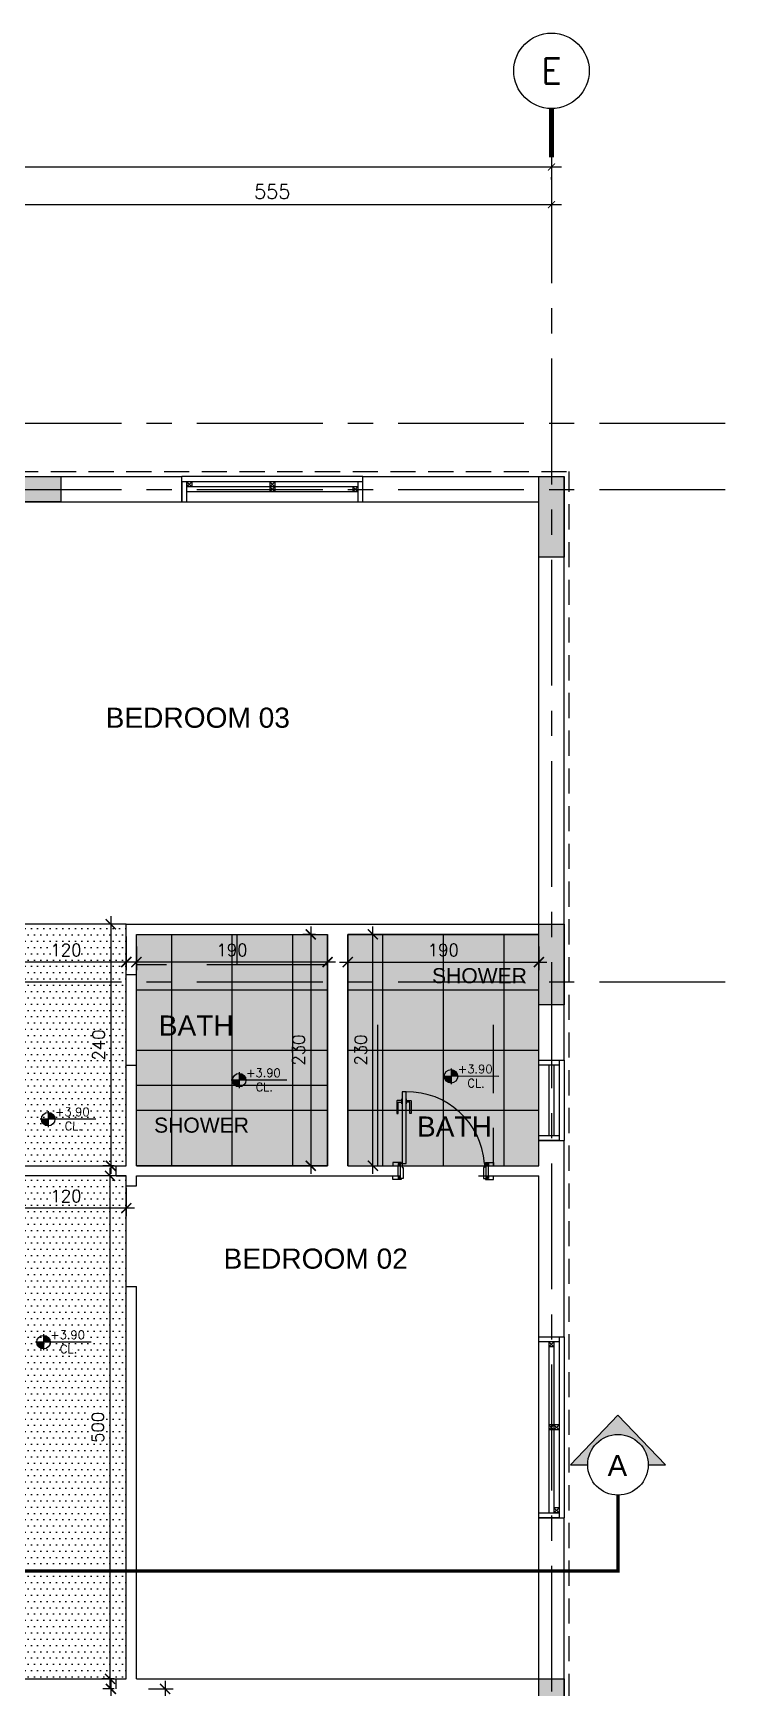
# Model space of a CAD drawing. Header units: centimetres. Extents: x -2093 to 2270, y -944 to 3084.
# Drawn here: x -933 to -230, y 1439 to 3084 of the extents above; entities that cross this region are included whole.
import ezdxf
from ezdxf.enums import TextEntityAlignment as Align

# ---------------------------------------------------------------- set-up
doc = ezdxf.new("R2010")
doc.units = ezdxf.units.CM
doc.header["$LTSCALE"] = 100
doc.header["$MEASUREMENT"] = 0
for name, pattern in [('A0-01 FLOOR PLANS$0$HIDDEN', [0.375, 0.25, -0.125]), ('GRID$0$GRID$0$XREF GRID$0$GRIDS$0$CENTER', [2, 1.25, -0.25, 0.25, -0.25]), ('GRID$0$GRIDS$0$CENTER', [2, 1.25, -0.25, 0.25, -0.25]), ('XREF CUTTING LINES$0$DASHDOT', [1, 0.5, -0.25, 0, -0.25])]:
    doc.linetypes.add(name, pattern=pattern)
for name, color, linetype in [('A0-01 FLOOR PLANS$0$COUNTERS', 85, 'Continuous'), ('A0-01 FLOOR PLANS$0$HIDDEN -03', 8, 'A0-01 FLOOR PLANS$0$HIDDEN'), ('A0-01 FLOOR PLANS$0$ID_Flooring_01', 123, 'Continuous'), ('A0-01 FLOOR PLANS$0$TEXT', 3, 'Continuous'), ('A0-01 FLOOR PLANS$0$WALL-01', 7, 'Continuous'), ('A0-01 FLOOR PLANS$0$WALL-03', 2, 'Continuous'), ('A0-01 FLOOR PLANS$0$WINDOW', 1, 'Continuous'), ('A0-01 FLOOR PLANS$0$WOODEN DOOR', 1, 'Continuous'), ('CEILING', 161, 'Continuous'), ('DIM IN', 1, 'Continuous'), ('FURNITURE', 111, 'Continuous'), ('GRID$0$DIM IN', 1, 'Continuous'), ('GRID$0$GRID', 11, 'GRID$0$GRIDS$0$CENTER'), ('GRID$0$XREF GRID', 11, 'GRID$0$GRID$0$XREF GRID$0$GRIDS$0$CENTER'), ('HATCH', 8, 'Continuous'), ('ID_Ceiling_01', 161, 'Continuous'), ('XREF CUTTING LINES$0$SECTION LINE', 6, 'XREF CUTTING LINES$0$DASHDOT'), ('XREF CUTTING LINES$0$WALL SECT LINE', 6, 'XREF CUTTING LINES$0$DASHDOT'), ('XREF GF COL$0$COLUMN', 6, 'Continuous'), ('XREF GF COL$0$COLUMN HATCH', 201, 'Continuous')]:
    doc.layers.add(name, color=color, linetype=linetype)
doc.layers.add('LVL', color=1, linetype='Continuous', true_color=0xff0000)
doc.styles.add('02-Ground$0$ATTRIBUTE', font='ROMANS.shx')
doc.styles.add('22', font='romans.shx')
doc.styles.add('A0-01 FLOOR PLANS$0$ART-PS-1', font='arial.ttf', dxfattribs={"height": 20})
doc.styles.add('GRID$0$GRIDS$0$18', font='romans.shx', dxfattribs={"width": 0.85, "height": 15})
doc.styles.add('GRID$0$ROMANS', font='romans')
doc.styles.add('GRIDS$0$20', font='romans.shx')
doc.styles.add('XREF CUTTING LINES$0$ART', font='arial.ttf')
doc.dimstyles.new('100', dxfattribs={"dimtxt": 12, "dimasz": 10, "dimexe": 8, "dimexo": 12, "dimgap": 6, "dimtad": 1, "dimdec": 0, "dimzin": 0, "dimdsep": 46, "dimtxsty": '22', "dimblk": 'ARCHTICK', "dimcen": 30, "dimdle": 8, "dimclrd": 1, "dimclre": 1, "dimclrt": 2, "dimadec": 0, "dimazin": 0, "dimtfac": 1, "dimtdec": 0, "dimtmove": 2, "dimatfit": 3, "dimldrblk": 'OBLIQUE', "dimfxl": 100, "dimtolj": 1, "dimtzin": 0, "dimarcsym": 0})
doc.dimstyles.new('GRID$0$AS-17-100', dxfattribs={"dimtxt": 14, "dimasz": 7, "dimexe": 10, "dimexo": 25, "dimgap": 6, "dimtad": 1, "dimtoh": 1, "dimdec": 0, "dimdsep": 46, "dimtxsty": 'GRID$0$ROMANS', "dimblk1": 'GRID$0$_ARCHTICK', "dimblk2": 'GRID$0$_ARCHTICK', "dimsah": 1, "dimcen": 25, "dimdle": 10, "dimclrd": 1, "dimclre": 1, "dimclrt": 2, "dimadec": 0, "dimazin": 0, "dimtfac": 1, "dimtdec": 0, "dimtofl": 0, "dimtmove": 2, "dimatfit": 3, "dimldrblk": 'GRID$0$_ARCHTICK', "dimfxl": 1, "dimtolj": 1, "dimtzin": 0, "dimarcsym": 0})

# ---------------------------------------------------------------- blocks, each defined once
blk = doc.blocks.new('A0-01 FLOOR PLANS$0$W05')
at = {"layer": 'A0-01 FLOOR PLANS$0$WINDOW'}
for p, q in [((-650, 1615), (-650, 1445)), ((-645, 1615), (-645, 1445)), ((-645, 1615), (-640, 1615)), ((-640, 1615), (-645, 1610)), ((-645, 1615), (-640, 1610)), ((-640, 1615), (-640, 1445)), ((-630, 1445), (-630, 1615)), ((-645, 1610), (-640, 1610)), ((-650, 1532.5), (-645, 1532.5)), ((-645, 1527.5), (-650, 1532.5)), ((-650, 1527.5), (-645, 1532.5)), ((-645, 1532.5), (-640, 1532.5)), ((-640, 1532.5), (-645, 1527.5)), ((-645, 1532.5), (-640, 1527.5)), ((-650, 1527.5), (-645, 1527.5)), ((-645, 1527.5), (-640, 1527.5)), ((-650, 1450), (-645, 1450)), ((-645, 1450), (-650, 1445)), ((-650, 1450), (-645, 1445)), ((-650, 1445), (-645, 1445))]:
    blk.add_line(p, q, dxfattribs=at)
for points in [[(-650, 1615), (-630, 1615), (-630, 1620), (-650, 1620)], [(-650, 1440), (-630, 1440), (-630, 1445), (-650, 1445)]]:
    blk.add_lwpolyline(points, close=True, dxfattribs=at)
blk = doc.blocks.new('XREF CUTTING LINES')
at = {"layer": 'XREF CUTTING LINES$0$SECTION LINE'}
h = blk.add_hatch(color=251, dxfattribs=at)
edge = h.paths.add_edge_path()
edge.add_line((-304.3, 1660.8), (-321.3, 1660.8))
edge.add_ellipse((-351.4, 1660.8), major_axis=(-21.3, 21.3), ratio=1, start_angle=225, end_angle=405)
edge.add_line((-381.5, 1660.8), (-398.5, 1660.8))
edge.add_line((-398.5, 1660.8), (-351.4, 1710))
edge.add_line((-351.4, 1710), (-304.3, 1660.8))
at = {"layer": 'XREF CUTTING LINES$0$SECTION LINE', "color": 2, "linetype": 'Continuous'}
blk.add_lwpolyline([(-321.3, 1660.8), (-304.3, 1660.8), (-351.4, 1710), (-398.5, 1660.8), (-381.5, 1660.8)], dxfattribs=at)
blk.add_circle((-351.4, 1660.8), 30.1, dxfattribs=at)
at = {"layer": 'XREF CUTTING LINES$0$WALL SECT LINE', "const_width": 3.32}
blk.add_lwpolyline([(-351.4, 1630.7), (-351.4, 1555.2), (-1935.3, 1555.2)], dxfattribs=at)
at = {"layer": 'XREF CUTTING LINES$0$WALL SECT LINE', "color": 6}
blk.add_lwpolyline([(-351.4, 1555.2), (-351.4, 1630.7)], dxfattribs=at)
at = {"layer": 'XREF CUTTING LINES$0$SECTION LINE', "color": 2, "style": 'XREF CUTTING LINES$0$ART'}
blk.add_text('A', height=20.9, dxfattribs=at).set_placement((-352, 1660), align=Align.MIDDLE_CENTER)
blk = doc.blocks.new('XREF GF COL')
at = {"layer": 'XREF GF COL$0$COLUMN HATCH'}
for points in [[(-11294.7, 2643), (-11294.7, 2618), (-11214.7, 2618), (-11214.7, 2643)], [(-10714.7, 2643), (-10739.7, 2643), (-10739.7, 2563), (-10714.7, 2563)], [(-10714.7, 2198), (-10739.7, 2198), (-10739.7, 2118), (-10714.7, 2118)], [(-10714.7, 1448), (-10739.7, 1448), (-10739.7, 1368), (-10714.7, 1368)]]:
    blk.add_hatch(color=256, dxfattribs=at).paths.add_polyline_path(points)
at = {"layer": 'XREF GF COL$0$COLUMN'}
for points in [[(-11294.7, 2618), (-11294.7, 2643), (-11214.7, 2643), (-11214.7, 2618)], [(-10739.7, 2643), (-10714.7, 2643), (-10714.7, 2563), (-10739.7, 2563)], [(-10739.7, 2198), (-10714.7, 2198), (-10714.7, 2118), (-10739.7, 2118)], [(-10739.7, 1448), (-10714.7, 1448), (-10714.7, 1368), (-10739.7, 1368)]]:
    blk.add_lwpolyline(points, close=True, dxfattribs=at)
blk = doc.blocks.new('GRID$0$_ARCHTICK')
at = {"color": 0, "linetype": 'ByBlock', "const_width": 0.15}
blk.add_lwpolyline([(-0.5, -0.5), (0.5, 0.5)], dxfattribs=at)
blk = doc.blocks.new('*D2018')
at = {"layer": 'GRID$0$DIM IN', "color": 1, "lineweight": -2, "transparency": 16777216}
for p, q in [((-407.5, 2913.3), (-982.5, 2913.3)), ((-972.5, 2905.6), (-972.5, 2903.3)), ((-417.5, 2905.6), (-417.5, 2903.3))]:
    blk.add_line(p, q, dxfattribs=at)
at = {"layer": 'GRID$0$DIM IN', "color": 1, "lineweight": -2, "transparency": 16777216, "xscale": 7, "yscale": 7, "zscale": 7, "rotation": 180}
blk.add_blockref('GRID$0$_ARCHTICK', (-972.5, 2913.3), dxfattribs=at)
at = {"layer": 'GRID$0$DIM IN', "color": 1, "lineweight": -2, "transparency": 16777216, "xscale": 7, "yscale": 7, "zscale": 7}
blk.add_blockref('GRID$0$_ARCHTICK', (-417.5, 2913.3), dxfattribs=at)
at = {"layer": 'GRID$0$DIM IN', "color": 2, "transparency": 16777216, "insert": (-695, 2926.3), "char_height": 14, "attachment_point": 5, "style": 'GRID$0$ROMANS'}
blk.add_mtext('\\A1;555', dxfattribs=at)
blk = doc.blocks.new('*D2012')
at = {"layer": 'GRID$0$DIM IN', "color": 1, "lineweight": -2, "transparency": 16777216}
for p, q in [((-1777.5, 2950.8), (-407.5, 2950.8)), ((-1767.5, 2938.3), (-1767.5, 2940.8)), ((-417.5, 2938.3), (-417.5, 2940.8))]:
    blk.add_line(p, q, dxfattribs=at)
at = {"layer": 'GRID$0$DIM IN', "color": 1, "lineweight": -2, "transparency": 16777216, "xscale": 7, "yscale": 7, "zscale": 7, "rotation": 180}
blk.add_blockref('GRID$0$_ARCHTICK', (-1767.5, 2950.8), dxfattribs=at)
at = {"layer": 'GRID$0$DIM IN', "color": 1, "lineweight": -2, "transparency": 16777216, "xscale": 7, "yscale": 7, "zscale": 7}
blk.add_blockref('GRID$0$_ARCHTICK', (-417.5, 2950.8), dxfattribs=at)
at = {"layer": 'GRID$0$DIM IN', "color": 2, "transparency": 16777216, "insert": (-1092.5, 2963.8), "char_height": 14, "attachment_point": 5, "style": 'GRID$0$ROMANS'}
blk.add_mtext('\\A1;1350', dxfattribs=at)
blk = doc.blocks.new('A0-01 FLOOR PLANS$0$ALW05')
at = {"layer": 'A0-01 FLOOR PLANS$0$WINDOW'}
for p, q in [((-1775, 2578), (-1775, 2648)), ((-1770, 2578), (-1770, 2648)), ((-1765, 2578), (-1765, 2648)), ((-1755, 2648), (-1755, 2578))]:
    blk.add_line(p, q, dxfattribs=at)
for points in [[(-1775, 2653), (-1755, 2653), (-1755, 2648), (-1775, 2648)], [(-1775, 2578), (-1755, 2578), (-1755, 2573), (-1775, 2573)]]:
    blk.add_lwpolyline(points, close=True, dxfattribs=at)
blk = doc.blocks.new('_ARCHTICK')
at = {"color": 0, "linetype": 'ByBlock', "const_width": 0.15}
blk.add_lwpolyline([(-0.5, -0.5), (0.5, 0.5)], dxfattribs=at)
blk = doc.blocks.new('*D7')
at = {"layer": 'DIM IN', "color": 1, "lineweight": -2, "transparency": 16777216}
for p, q in [((-960, 2186), (-960, 2152.5)), ((-840, 2186), (-840, 2152.5)), ((-832, 2160.5), (-968, 2160.5))]:
    blk.add_line(p, q, dxfattribs=at)
at = {"layer": 'DIM IN', "color": 1, "lineweight": -2, "transparency": 16777216, "xscale": 10, "yscale": 10, "zscale": 10, "rotation": 180}
blk.add_blockref('_ARCHTICK', (-960, 2160.5), dxfattribs=at)
at = {"layer": 'DIM IN', "color": 1, "lineweight": -2, "transparency": 16777216, "xscale": 10, "yscale": 10, "zscale": 10}
blk.add_blockref('_ARCHTICK', (-840, 2160.5), dxfattribs=at)
at = {"layer": 'DIM IN', "color": 2, "transparency": 16777216, "insert": (-900, 2172.5), "char_height": 12, "attachment_point": 5, "style": '22'}
blk.add_mtext('\\A1;120', dxfattribs=at)
blk = doc.blocks.new('_OBLIQUE')
at = {"color": 0, "linetype": 'ByBlock'}
blk.add_line((-0.5, -0.5), (0.5, 0.5), dxfattribs=at)
blk = doc.blocks.new('*D8')
at = {"layer": 'DIM IN', "color": 1, "lineweight": -2, "transparency": 16777216}
for p, q in [((-855.5, 2206), (-855.5, 1950)), ((-852, 2198), (-863.5, 2198)), ((-852, 1958), (-863.5, 1958))]:
    blk.add_line(p, q, dxfattribs=at)
at = {"layer": 'DIM IN', "color": 1, "lineweight": -2, "transparency": 16777216, "xscale": 10, "yscale": 10, "zscale": 10}
for p, rotation in [((-855.5, 2198), 90), ((-855.5, 1958), 270)]:
    blk.add_blockref('_ARCHTICK', p, dxfattribs=dict(at, rotation=rotation))
at = {"layer": 'DIM IN', "color": 2, "transparency": 16777216, "insert": (-867.5, 2078), "char_height": 12, "attachment_point": 5, "rotation": 90, "style": '22'}
blk.add_mtext('\\A1;240', dxfattribs=at)
blk = doc.blocks.new('*D9')
at = {"layer": 'DIM IN', "color": 1, "lineweight": -2, "transparency": 16777216}
for p, q in [((-960, 1936), (-960, 1907.9)), ((-840, 1936), (-840, 1907.9)), ((-832, 1915.9), (-968, 1915.9))]:
    blk.add_line(p, q, dxfattribs=at)
at = {"layer": 'DIM IN', "color": 1, "lineweight": -2, "transparency": 16777216, "xscale": 10, "yscale": 10, "zscale": 10, "rotation": 180}
blk.add_blockref('_ARCHTICK', (-960, 1915.9), dxfattribs=at)
at = {"layer": 'DIM IN', "color": 1, "lineweight": -2, "transparency": 16777216, "xscale": 10, "yscale": 10, "zscale": 10}
blk.add_blockref('_ARCHTICK', (-840, 1915.9), dxfattribs=at)
at = {"layer": 'DIM IN', "color": 2, "transparency": 16777216, "insert": (-900, 1927.9), "char_height": 12, "attachment_point": 5, "style": '22'}
blk.add_mtext('\\A1;120', dxfattribs=at)
blk = doc.blocks.new('*D10')
at = {"layer": 'DIM IN', "color": 1, "lineweight": -2, "transparency": 16777216}
for p, q in [((-852, 1948), (-864.3, 1948)), ((-856.3, 1956), (-856.3, 1440)), ((-852, 1448), (-864.3, 1448))]:
    blk.add_line(p, q, dxfattribs=at)
at = {"layer": 'DIM IN', "color": 1, "lineweight": -2, "transparency": 16777216, "xscale": 10, "yscale": 10, "zscale": 10}
for p, rotation in [((-856.3, 1948), 90), ((-856.3, 1448), 270)]:
    blk.add_blockref('_ARCHTICK', p, dxfattribs=dict(at, rotation=rotation))
at = {"layer": 'DIM IN', "color": 2, "transparency": 16777216, "insert": (-868.3, 1698), "char_height": 12, "attachment_point": 5, "rotation": 90, "style": '22'}
blk.add_mtext('\\A1;500', dxfattribs=at)
blk = doc.blocks.new('*D17')
at = {"layer": 'DIM IN', "color": 1, "lineweight": -2, "transparency": 16777216}
for p, q in [((-818, 1438), (-793.5, 1438)), ((-801.5, 1446), (-801.5, 1210)), ((-818, 1218), (-793.5, 1218))]:
    blk.add_line(p, q, dxfattribs=at)
at = {"layer": 'DIM IN', "color": 1, "lineweight": -2, "transparency": 16777216, "xscale": 10, "yscale": 10, "zscale": 10}
for p, rotation in [((-801.5, 1438), 90), ((-801.5, 1218), 270)]:
    blk.add_blockref('_ARCHTICK', p, dxfattribs=dict(at, rotation=rotation))
at = {"layer": 'DIM IN', "color": 2, "transparency": 16777216, "insert": (-813.5, 1328), "char_height": 12, "attachment_point": 5, "rotation": 90, "style": '22'}
blk.add_mtext('\\A1;220', dxfattribs=at)
blk = doc.blocks.new('*D19')
at = {"layer": 'DIM IN', "color": 1, "lineweight": -2, "transparency": 16777216}
for p, q in [((-852, 1438), (-863.3, 1438)), ((-855.3, 1446), (-855.3, 1200)), ((-852, 1208), (-863.3, 1208))]:
    blk.add_line(p, q, dxfattribs=at)
at = {"layer": 'DIM IN', "color": 1, "lineweight": -2, "transparency": 16777216, "xscale": 10, "yscale": 10, "zscale": 10}
for p, rotation in [((-855.3, 1438), 90), ((-855.3, 1208), 270)]:
    blk.add_blockref('_ARCHTICK', p, dxfattribs=dict(at, rotation=rotation))
at = {"layer": 'DIM IN', "color": 2, "transparency": 16777216, "insert": (-867.3, 1323), "char_height": 12, "attachment_point": 5, "rotation": 90, "style": '22'}
blk.add_mtext('\\A1;230', dxfattribs=at)
blk = doc.blocks.new('02-Ground$0$A$C4F2068BA')
h = blk.add_hatch(color=8)
h.dxf.hatch_style = 1
h.paths.add_polyline_path([(0.4, 0.6), (0.4, 0.4), (0.6, 0.4, 0.414214)])
h = blk.add_hatch(color=8)
h.dxf.hatch_style = 1
h.paths.add_polyline_path([(0.4, 0.4), (0.2, 0.4, 0.414214), (0.4, 0.2)])
for p, q in [((0.4, 0.637), (0.4, 0.163)), ((1.816, 0.4), (0.163, 0.4))]:
    blk.add_line(p, q)
blk.add_circle((0.4, 0.4), 0.2)
blk = doc.blocks.new('02-Ground$0$123')
at = {"ltscale": 0.1}
blk.add_blockref('02-Ground$0$A$C4F2068BA', (-0.4, -0.4), dxfattribs=at)
blk = doc.blocks.new('02-Ground$0$LEVEL- PLAN')
at = {"ltscale": 0.1}
blk.add_blockref('02-Ground$0$123', (0, 0), dxfattribs=at)
at = {"ltscale": 0.1, "style": '02-Ground$0$ATTRIBUTE', "width": 0.8, "flags": 4}
blk.add_attdef('%%P0.00', (0.203, 0.093), '', height=0.25, dxfattribs=at)
blk.add_attdef('LVL', text='', height=0.25, dxfattribs=at).set_placement((0.745, -0.327), align=Align.CENTER)
blk = doc.blocks.new('*D69')
at = {"layer": 'DIM IN', "color": 1, "lineweight": -2, "transparency": 16777216}
for p, q in [((-652, 2188), (-664.7, 2188)), ((-656.7, 2196), (-656.7, 1950)), ((-652, 1958), (-664.7, 1958))]:
    blk.add_line(p, q, dxfattribs=at)
at = {"layer": 'DIM IN', "color": 1, "lineweight": -2, "transparency": 16777216, "xscale": 10, "yscale": 10, "zscale": 10}
for p, rotation in [((-656.7, 2188), 90), ((-656.7, 1958), 270)]:
    blk.add_blockref('_ARCHTICK', p, dxfattribs=dict(at, rotation=rotation))
at = {"layer": 'DIM IN', "color": 2, "transparency": 16777216, "insert": (-668.7, 2073), "char_height": 12, "attachment_point": 5, "rotation": 90, "style": '22'}
blk.add_mtext('\\A1;230', dxfattribs=at)
blk = doc.blocks.new('*D70')
at = {"layer": 'DIM IN', "color": 1, "lineweight": -2, "transparency": 16777216}
for p, q in [((-830, 2176), (-830, 2152.5)), ((-640, 2176), (-640, 2152.5)), ((-632, 2160.5), (-838, 2160.5))]:
    blk.add_line(p, q, dxfattribs=at)
at = {"layer": 'DIM IN', "color": 1, "lineweight": -2, "transparency": 16777216, "xscale": 10, "yscale": 10, "zscale": 10, "rotation": 180}
blk.add_blockref('_ARCHTICK', (-830, 2160.5), dxfattribs=at)
at = {"layer": 'DIM IN', "color": 1, "lineweight": -2, "transparency": 16777216, "xscale": 10, "yscale": 10, "zscale": 10}
blk.add_blockref('_ARCHTICK', (-640, 2160.5), dxfattribs=at)
at = {"layer": 'DIM IN', "color": 2, "transparency": 16777216, "insert": (-735, 2172.5), "char_height": 12, "attachment_point": 5, "style": '22'}
blk.add_mtext('\\A1;190', dxfattribs=at)
blk = doc.blocks.new('*D71')
at = {"layer": 'DIM IN', "color": 1, "lineweight": -2, "transparency": 16777216}
for p, q in [((-608, 2188), (-587, 2188)), ((-595, 1950), (-595, 2196)), ((-608, 1958), (-587, 1958))]:
    blk.add_line(p, q, dxfattribs=at)
at = {"layer": 'DIM IN', "color": 1, "lineweight": -2, "transparency": 16777216, "xscale": 10, "yscale": 10, "zscale": 10}
for p, rotation in [((-595, 2188), 90), ((-595, 1958), 270)]:
    blk.add_blockref('_ARCHTICK', p, dxfattribs=dict(at, rotation=rotation))
at = {"layer": 'DIM IN', "color": 2, "transparency": 16777216, "insert": (-607, 2073), "char_height": 12, "attachment_point": 5, "rotation": 90, "style": '22'}
blk.add_mtext('\\A1;230', dxfattribs=at)
blk = doc.blocks.new('*D72')
at = {"layer": 'DIM IN', "color": 1, "lineweight": -2, "transparency": 16777216}
for p, q in [((-620, 2176), (-620, 2152.5)), ((-430, 2176), (-430, 2152.5)), ((-628, 2160.5), (-422, 2160.5))]:
    blk.add_line(p, q, dxfattribs=at)
at = {"layer": 'DIM IN', "color": 1, "lineweight": -2, "transparency": 16777216, "xscale": 10, "yscale": 10, "zscale": 10, "rotation": 180}
blk.add_blockref('_ARCHTICK', (-620, 2160.5), dxfattribs=at)
at = {"layer": 'DIM IN', "color": 1, "lineweight": -2, "transparency": 16777216, "xscale": 10, "yscale": 10, "zscale": 10}
blk.add_blockref('_ARCHTICK', (-430, 2160.5), dxfattribs=at)
at = {"layer": 'DIM IN', "color": 2, "transparency": 16777216, "insert": (-525, 2172.5), "char_height": 12, "attachment_point": 5, "style": '22'}
blk.add_mtext('\\A1;190', dxfattribs=at)
blk = doc.blocks.new('GRID')
at = {"layer": 'GRID$0$XREF GRID'}
for p, q in [((-417.5, 2960.3, 0), (-417.5, 522.8)), ((-1969.8, 2696.2), (-230.2, 2696.2)), ((-1969.8, 2630.3), (-230.2, 2630.3)), ((-1969.8, 2141), (-230.2, 2141))]:
    blk.add_line(p, q, dxfattribs=at)
at = {"layer": 'GRID$0$XREF GRID', "color": 3, "linetype": 'Continuous', "const_width": 5, "elevation": 0}
blk.add_lwpolyline([(-417.5, 3008.9), (-417.5, 2960.3)], dxfattribs=at)
at = {"layer": 'GRID$0$XREF GRID', "color": 3, "linetype": 'Continuous'}
blk.add_circle((-417.5, 3046.4, 0), 37.5, dxfattribs=at)
at = {"layer": 'GRID$0$GRID', "color": 4, "linetype": 'Continuous', "style": 'GRID$0$GRIDS$0$18'}
blk.add_text('E', height=25, dxfattribs=at).set_placement((-417.5, 3046.4, 0), align=Align.MIDDLE)
at = {"layer": 'GRID$0$DIM IN'}
for base, p1, p2, picture, middle in [((-417.5, 2950.8), (-1767.5, 2963.3, 0), (-417.5, 2963.3, 0), '*D2012', (-1092.5, 2963.8)), ((-972.5, 2913.3), (-417.5, 2930.6, 0), (-972.5, 2930.6, 0), '*D2018', (-695, 2926.3))]:
    dim = blk.add_linear_dim(base=base, p1=p1, p2=p2, dimstyle='GRID$0$AS-17-100', dxfattribs=at)
    dim.commit()
    dim.dimension.update_dxf_attribs({"geometry": picture, "text_midpoint": middle})
blk = doc.blocks.new('A0-01 FLOOR PLANS')
at = {"layer": 'A0-01 FLOOR PLANS$0$COUNTERS'}
for p, q in [((-730, 2158), (-730, 2188)), ((-830, 2158), (-800, 2158)), ((-760, 2158), (-640, 2158)), ((-590, 1958), (-590, 2098)), ((-475, 2030.3), (-475, 2098)), ((-475, 1958), (-475, 1995.7))]:
    blk.add_line(p, q, dxfattribs=at)
at = {"layer": 'A0-01 FLOOR PLANS$0$HIDDEN -03'}
for p in [(-990, 2648), (-400, 753)]:
    blk.add_line(p, (-400, 2648), dxfattribs=at)
at = {"layer": 'A0-01 FLOOR PLANS$0$ID_Flooring_01'}
blk.add_lwpolyline([(-640, 1958), (-830, 1958), (-830, 2038), (-640, 2038)], close=True, dxfattribs=at)
at = {"layer": 'A0-01 FLOOR PLANS$0$WALL-01'}
for p, q in [((-985, 2643), (-785, 2643)), ((-785, 2618), (-785, 2643)), ((-605, 2618), (-605, 2643)), ((-605, 2643), (-405, 2643)), ((-405, 2063), (-405, 2643)), ((-960, 2618), (-785, 2618)), ((-605, 2618), (-430, 2618)), ((-430, 2198), (-430, 2618)), ((-840, 2198), (-430, 2198)), ((-840, 2148), (-840, 2198)), ((-830, 2188), (-640, 2188)), ((-830, 2148), (-830, 2188)), ((-640, 1958), (-640, 2188)), ((-620, 1958), (-620, 2188)), ((-620, 2188), (-430, 2188)), ((-430, 2063), (-430, 2188)), ((-840, 2148), (-830, 2148)), ((-840, 1958), (-840, 2058)), ((-840, 2058), (-830, 2058)), ((-830, 1958), (-830, 2058)), ((-430, 2063), (-405, 2063)), ((-430, 1958), (-430, 1983)), ((-430, 1983), (-405, 1983)), ((-405, 1788), (-405, 1983)), ((-850, 1948), (-850, 1958)), ((-850, 1958), (-840, 1958)), ((-830, 1958), (-640, 1958)), ((-620, 1958), (-570, 1958)), ((-570, 1948), (-570, 1958)), ((-490, 1958), (-430, 1958)), ((-480, 1948), (-480, 1958)), ((-850, 1948), (-840, 1948)), ((-840, 1938), (-840, 1948)), ((-830, 1948), (-570, 1948)), ((-830, 1938), (-830, 1948)), ((-490, 1948), (-430, 1948)), ((-430, 1788), (-430, 1948)), ((-840, 1938), (-830, 1938)), ((-840, 1448), (-840, 1838)), ((-840, 1838), (-830, 1838)), ((-830, 1448), (-830, 1838)), ((-430, 1788), (-405, 1788)), ((-430, 1448), (-430, 1608)), ((-430, 1608), (-405, 1608)), ((-405, 1368), (-405, 1608)), ((-850, 1438), (-850, 1448)), ((-850, 1448), (-840, 1448)), ((-830, 1448), (-430, 1448))]:
    blk.add_line(p, q, dxfattribs=at)
at = {"layer": 'A0-01 FLOOR PLANS$0$WALL-03'}
for p, q in [((-605, 2643), (-785, 2643)), ((-405, 2063), (-405, 1983)), ((-405, 1788), (-405, 1608))]:
    blk.add_line(p, q, dxfattribs=at)
at = {"layer": 'A0-01 FLOOR PLANS$0$WOODEN DOOR'}
for p, q in [((-567.5, 1960.3), (-570, 1957.8)), ((-567.5, 1957.8), (-570, 1960.3)), ((-482.5, 1960.3), (-480, 1957.8)), ((-482.5, 1957.8), (-480, 1960.3)), ((-567.5, 1945.3), (-570, 1947.8)), ((-567.5, 1947.8), (-570, 1945.3)), ((-482.5, 1945.3), (-480, 1947.8)), ((-482.5, 1947.8), (-480, 1945.3))]:
    blk.add_line(p, q, dxfattribs=at)
for points in [[(-566, 2019.6), (-566.3, 2019.6), (-566.3, 2024.5), (-566, 2024.5)], [(-562, 2019.6), (-561.7, 2019.6), (-561.7, 2024.5), (-562, 2024.5)], [(-567, 1960.3), (-567, 1961.3), (-575, 1961.3), (-575, 1957.8)], [(-567.5, 1960.3), (-570, 1960.3), (-570, 1957.8), (-567.5, 1957.8)], [(-567.5, 1960.3), (-566, 1960.3), (-566, 1956.3), (-565, 1956.3), (-565, 1945.3), (-567.5, 1945.3), (-567.5, 1960.3)], [(-482.5, 1960.3), (-484, 1960.3), (-484, 1956.3), (-485, 1956.3), (-485, 1945.3), (-482.5, 1945.3), (-482.5, 1960.3)], [(-483, 1960.3), (-483, 1961.3), (-475, 1961.3), (-475, 1957.8)], [(-482.5, 1960.3), (-480, 1960.3), (-480, 1957.8), (-482.5, 1957.8)], [(-567, 1945.3), (-567, 1944.3), (-575, 1944.3), (-575, 1947.8)], [(-567.5, 1947.8), (-570, 1947.8), (-570, 1945.3), (-567.5, 1945.3)], [(-483, 1945.3), (-483, 1944.3), (-475, 1944.3), (-475, 1947.8)], [(-482.5, 1947.8), (-480, 1947.8), (-480, 1945.3), (-482.5, 1945.3)]]:
    blk.add_lwpolyline(points, dxfattribs=at)
blk.add_lwpolyline([(-562, 2031.5), (-566, 2031.5), (-566, 1960.3), (-562, 1960.3)], close=True, dxfattribs=at)
for points in [[(-566.3, 2022.8), (-570.7, 2022.8, 0.414214), (-571.2, 2022.3), (-571.2, 2010.2, 0.414214), (-571, 2010), (-569.9, 2010, 0.414214), (-569.7, 2010.2), (-569.7, 2021.1, -0.414214), (-569.5, 2021.3), (-566.3, 2021.3)], [(-561.7, 2022.8), (-557.3, 2022.8, -0.414214), (-556.8, 2022.3), (-556.8, 2010.2, -0.414214), (-557, 2010), (-558.2, 2010, -0.414214), (-558.4, 2010.2), (-558.4, 2021.1, 0.414214), (-558.6, 2021.3), (-561.7, 2021.3)]]:
    blk.add_lwpolyline(points, format="xyb", dxfattribs=at)
blk.add_arc((-560.8, 1954.5), 77, 4.3674, 90.9153, dxfattribs=at)
at = {"layer": 'A0-01 FLOOR PLANS$0$WALL-01'}
blk.add_blockref('GRID', (0, 0), dxfattribs=at)
at = {"layer": 'A0-01 FLOOR PLANS$0$WINDOW'}
for name, p in [('XREF CUTTING LINES', (0, 0)), ('XREF GF COL', (10309.7, 0))]:
    blk.add_blockref(name, p, dxfattribs=at)
for name, p, rotation in [('A0-01 FLOOR PLANS$0$W05', (-2225, 1988), 270), ('A0-01 FLOOR PLANS$0$ALW05', (-2185, 4636), 180)]:
    blk.add_blockref(name, p, dxfattribs=dict(at, rotation=rotation))
at = {"layer": 'A0-01 FLOOR PLANS$0$WINDOW', "xscale": -1}
blk.add_blockref('A0-01 FLOOR PLANS$0$W05', (-1060, 168), dxfattribs=at)
at = {"layer": 'A0-01 FLOOR PLANS$0$TEXT', "style": 'A0-01 FLOOR PLANS$0$ART-PS-1'}
for s, height, p in [('BEDROOM 03', 20, (-860.6, 2393.4)), ('SHOWER', 15, (-536.2, 2139.5)), ('BATH', 20, (-807.8, 2087.4)), ('BATH', 20, (-551.2, 1987)), ('SHOWER', 15, (-812.4, 1990.9)), ('BEDROOM 02', 20, (-743.4, 1855.7))]:
    blk.add_text(s, height=height, dxfattribs=at).set_placement(p)

msp = doc.modelspace()

# ---------------------------------------------------------------- hatches: boundary and pattern name
at = {"layer": 'HATCH'}
h = msp.add_hatch(dxfattribs=at)
h.set_pattern_fill('DOTS', color=2, scale=100)
h.paths.add_polyline_path([(-840, 2198), (-960, 2198), (-960, 1958), (-840, 1958)])
h = msp.add_hatch(color=8, dxfattribs=at)
h.dxf.hatch_style = 1
h.paths.add_polyline_path([(-830, 2188), (-640, 2188), (-640, 1958), (-830, 1958)])
h = msp.add_hatch(color=8, dxfattribs=at)
h.dxf.hatch_style = 1
h.paths.add_polyline_path([(-620, 2188), (-430, 2188), (-430, 1958), (-620, 1958)])
h = msp.add_hatch(dxfattribs=at)
h.set_pattern_fill('DOTS', color=2, scale=100)
h.paths.add_polyline_path([(-840, 1948), (-960, 1948), (-960, 1448), (-840, 1448)])

# ---------------------------------------------------------------- linework, layer by layer
at = {"layer": 'ID_Ceiling_01'}
for p, q in [((-830, 1958), (-830, 2188)), ((-795, 2188), (-795, 1958)), ((-735, 2188), (-735, 1958)), ((-675, 2188), (-675, 1958)), ((-585, 1958), (-585, 2188)), ((-525, 2188), (-525, 1958)), ((-465, 2188), (-465, 1958)), ((-830, 2133), (-640, 2133)), ((-620, 2133), (-430, 2133)), ((-830, 2073), (-640, 2073)), ((-620, 2073), (-430, 2073)), ((-640, 2013), (-830, 2013)), ((-430, 2013), (-620, 2013))]:
    msp.add_line(p, q, dxfattribs=at)
for points in [[(-840, 2198), (-960, 2198), (-960, 1958), (-840, 1958)], [(-640, 1958), (-830, 1958), (-830, 2188), (-640, 2188)], [(-430, 2188), (-620, 2188), (-620, 1958), (-430, 1958)], [(-840, 1948), (-960, 1948), (-960, 1448), (-840, 1448)]]:
    msp.add_lwpolyline(points, close=True, dxfattribs=at)

# ---------------------------------------------------------------- block references
at = {"layer": 'FURNITURE'}
msp.add_blockref('A0-01 FLOOR PLANS', (0, 0), dxfattribs=at)
at = {"layer": 'LVL'}
ref = msp.add_blockref('02-Ground$0$LEVEL- PLAN', (-517.3, 2046.9), dxfattribs=dict(at, xscale=33.46645937920196, yscale=33.46645937920196, zscale=33.46645937920196, rotation=359.9470003599918))
ref.add_attrib('%%P0.00', '+3.90', (-510.5, 2050), dxfattribs={"layer": '0', "ltscale": 0.1, "height": 8.37, "rotation": 359.947, "style": 'GRIDS$0$20'})
ref.add_attrib('LVL', 'CL.', dxfattribs={"layer": '0', "ltscale": 0.1, "height": 8.37, "rotation": 359.947, "style": 'GRIDS$0$20'}).set_placement((-492.4, 2035.9), align=Align.CENTER)
ref = msp.add_blockref('02-Ground$0$LEVEL- PLAN', (-727.8, 2043.1), dxfattribs=dict(at, xscale=33.46645937920196, yscale=33.46645937920196, zscale=33.46645937920196, rotation=359.9470003599918))
ref.add_attrib('%%P0.00', '+3.90', (-721, 2046.2), dxfattribs={"layer": '0', "ltscale": 0.1, "height": 8.37, "rotation": 359.947, "style": 'GRIDS$0$20'})
ref.add_attrib('LVL', 'CL.', dxfattribs={"layer": '0', "ltscale": 0.1, "height": 8.37, "rotation": 359.947, "style": 'GRIDS$0$20'}).set_placement((-702.9, 2032.1), align=Align.CENTER)
ref = msp.add_blockref('02-Ground$0$LEVEL- PLAN', (-917.7, 2004.3), dxfattribs=dict(at, xscale=33.46645937920196, yscale=33.46645937920196, zscale=33.46645937920196, rotation=359.9470003599918))
ref.add_attrib('%%P0.00', '+3.90', (-910.9, 2007.4), dxfattribs={"layer": '0', "ltscale": 0.1, "height": 8.37, "rotation": 359.947, "style": 'GRIDS$0$20'})
ref.add_attrib('LVL', 'CL.', dxfattribs={"layer": '0', "ltscale": 0.1, "height": 8.37, "rotation": 359.947, "style": 'GRIDS$0$20'}).set_placement((-892.7, 1993.3), align=Align.CENTER)
ref = msp.add_blockref('02-Ground$0$LEVEL- PLAN', (-922.3, 1782.7), dxfattribs=dict(at, xscale=33.46645937920196, yscale=33.46645937920196, zscale=33.46645937920196, rotation=359.9470003599918))
ref.add_attrib('%%P0.00', '+3.90', (-915.6, 1785.8), dxfattribs={"layer": '0', "ltscale": 0.1, "height": 8.37, "rotation": 359.947, "style": 'GRIDS$0$20'})
ref.add_attrib('LVL', 'CL.', dxfattribs={"layer": '0', "ltscale": 0.1, "height": 8.37, "rotation": 359.947, "style": 'GRIDS$0$20'}).set_placement((-897.4, 1771.8), align=Align.CENTER)

# ---------------------------------------------------------------- dimensions: what is measured, and where the dimension line sits
at = {"layer": 'DIM IN'}
for base, p1, p2, picture, middle in [((-855.5, 1958), (-840, 2198), (-840, 1958), '*D8', (-867.5, 2078)), ((-656.7, 1958), (-640, 2188), (-640, 1958), '*D69', (-668.7, 2073)), ((-595, 2188), (-620, 1958), (-620, 2188), '*D71', (-607, 2073)), ((-856.3, 1448), (-840, 1948), (-840, 1448), '*D10', (-868.3, 1698)), ((-855.3, 1208), (-840, 1438), (-840, 1208), '*D19', (-867.3, 1323)), ((-801.5, 1218), (-830, 1438), (-830, 1218), '*D17', (-813.5, 1328))]:
    dim = msp.add_linear_dim(base=base, p1=p1, p2=p2, angle=90, dimstyle='100', override={"dimfxl": 0.075}, dxfattribs=at)
    dim.commit()
    dim.dimension.update_dxf_attribs({"geometry": picture, "text_midpoint": middle})
for base, p1, p2, picture, middle in [((-960, 2160.5), (-840, 2198), (-960, 2198), '*D7', (-900, 2172.5)), ((-830, 2160.5), (-640, 2188), (-830, 2188), '*D70', (-735, 2172.5)), ((-430, 2160.5), (-620, 2188), (-430, 2188), '*D72', (-525, 2172.5)), ((-960, 1915.9), (-840, 1948), (-960, 1948), '*D9', (-900, 1927.9))]:
    dim = msp.add_linear_dim(base=base, p1=p1, p2=p2, dimstyle='100', override={"dimfxl": 0.075}, dxfattribs=at)
    dim.commit()
    dim.dimension.update_dxf_attribs({"geometry": picture, "text_midpoint": middle})

# ---------------------------------------------------------------- next in the draw order: wipeouts: each hides what was drawn before it
for points, layer in [([(-773.2, 2574.9), (-685.1, 2579.2), (-690.9, 2500.2), (-762, 2495.4)], 'CEILING'), ([(-537.7, 1834.5), (-462.5, 1833.4), (-467.9, 1749.1), (-524.2, 1757.2)], 'DIM IN')]:
    msp.add_wipeout(points).dxf.layer = layer

doc.saveas('drawing.dxf')
